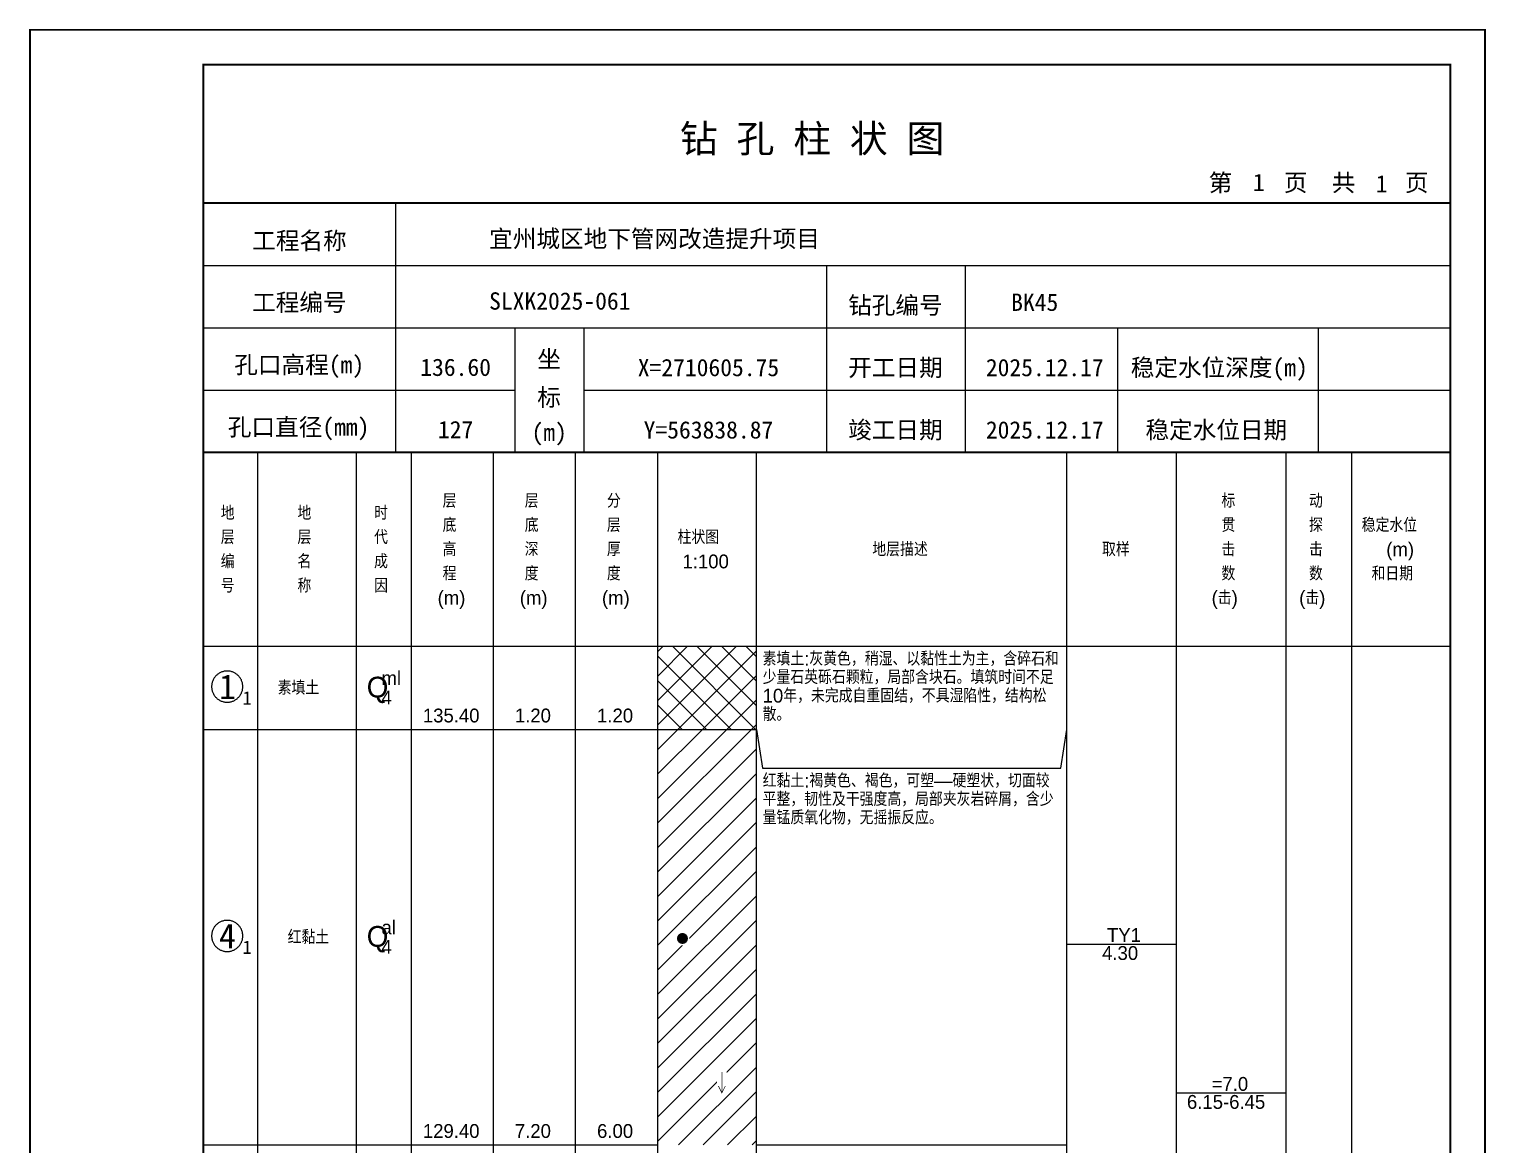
# Model space of a CAD drawing. Header units: millimetres. Extents: x 12489 to 89920, y 4630 to 4927.
# Drawn here: x 22169.3 to 22379.6, y 4765.7 to 4926.8 of the extents above; entities that cross this region are included whole.
import ezdxf
from ezdxf.enums import TextEntityAlignment as Align

# ---------------------------------------------------------------- set-up
doc = ezdxf.new("R2010")
doc.units = ezdxf.units.MM
doc.layers.add('GICAD_QUYANG', color=7, linetype='Continuous')
doc.layers.add('ZZT_TC', color=7, linetype='Continuous')
doc.styles.add('成果图图块', font='', dxfattribs={"height": 2.5})
doc.styles.add('成果图模板', font='')
doc.styles.add('成果图模板标题', font='simhei.ttf')
doc.styles.add('成果图表体', font='Comfont.shx', dxfattribs={"height": 2, "bigfont": 'Hztxt12a.shx'})
doc.styles.get('成果图图块').set_extended_font_data('FangSong_GB2312')
doc.styles.get('成果图模板').set_extended_font_data('FangSong_GB2312')

# ---------------------------------------------------------------- blocks, each defined once
blk = doc.blocks.new('DCBH-1-1-1000', base_point=(0.3, -0.11))
at = {"layer": 'ZZT_TC', "color": 7}
blk.add_polyline3d([(-0.19, 2.31, 0), (-0.3, 2.31, 0), (-0.41, 2.3, 0), (-0.52, 2.29, 0), (-0.63, 2.27, 0), (-0.73, 2.24, 0), (-0.84, 2.21, 0), (-0.95, 2.18, 0), (-1.05, 2.14, 0), (-1.15, 2.09, 0), (-1.25, 2.04, 0), (-1.35, 1.99, 0), (-1.44, 1.93, 0), (-1.53, 1.87, 0), (-1.62, 1.8, 0), (-1.7, 1.73, 0), (-1.78, 1.65, 0), (-1.86, 1.57, 0), (-1.93, 1.49, 0), (-2, 1.4, 0), (-2.06, 1.31, 0), (-2.12, 1.22, 0), (-2.17, 1.12, 0), (-2.22, 1.02, 0), (-2.27, 0.92, 0), (-2.31, 0.82, 0), (-2.34, 0.71, 0), (-2.37, 0.61, 0), (-2.4, 0.5, 0), (-2.41, 0.39, 0), (-2.43, 0.28, 0), (-2.44, 0.17, 0), (-2.44, 0.06, 0), (-2.44, -0.05, 0), (-2.43, -0.16, 0), (-2.41, -0.27, 0), (-2.4, -0.38, 0), (-2.37, -0.49, 0), (-2.34, -0.6, 0), (-2.31, -0.7, 0), (-2.27, -0.8, 0), (-2.22, -0.9, 0), (-2.17, -1, 0), (-2.12, -1.1, 0), (-2.06, -1.19, 0), (-2, -1.28, 0), (-1.93, -1.37, 0), (-1.86, -1.45, 0), (-1.78, -1.53, 0), (-1.7, -1.61, 0), (-1.62, -1.68, 0), (-1.53, -1.75, 0), (-1.44, -1.81, 0), (-1.35, -1.87, 0), (-1.25, -1.93, 0), (-1.15, -1.98, 0), (-1.05, -2.02, 0), (-0.95, -2.06, 0), (-0.84, -2.1, 0), (-0.73, -2.13, 0), (-0.63, -2.15, 0), (-0.52, -2.17, 0), (-0.41, -2.18, 0), (-0.3, -2.19, 0), (-0.19, -2.19, 0), (-0.08, -2.19, 0), (0.03, -2.18, 0), (0.14, -2.17, 0), (0.25, -2.15, 0), (0.36, -2.13, 0), (0.47, -2.1, 0), (0.57, -2.06, 0), (0.67, -2.02, 0), (0.77, -1.98, 0), (0.87, -1.93, 0), (0.97, -1.87, 0), (1.06, -1.81, 0), (1.15, -1.75, 0), (1.24, -1.68, 0), (1.32, -1.61, 0), (1.4, -1.53, 0), (1.48, -1.45, 0), (1.55, -1.37, 0), (1.62, -1.28, 0), (1.68, -1.19, 0), (1.74, -1.1, 0), (1.8, -1, 0), (1.85, -0.9, 0), (1.89, -0.8, 0), (1.93, -0.7, 0), (1.97, -0.6, 0), (2, -0.49, 0), (2.02, -0.38, 0), (2.04, -0.27, 0), (2.05, -0.16, 0), (2.06, -0.05, 0), (2.06, 0.06, 0), (2.06, 0.17, 0), (2.05, 0.28, 0), (2.04, 0.39, 0), (2.02, 0.5, 0), (2, 0.61, 0), (1.97, 0.71, 0), (1.93, 0.82, 0), (1.89, 0.92, 0), (1.85, 1.02, 0), (1.8, 1.12, 0), (1.74, 1.22, 0), (1.68, 1.31, 0), (1.62, 1.4, 0), (1.55, 1.49, 0), (1.48, 1.57, 0), (1.4, 1.65, 0), (1.32, 1.73, 0), (1.24, 1.8, 0), (1.15, 1.87, 0), (1.06, 1.93, 0), (0.97, 1.99, 0), (0.87, 2.04, 0), (0.77, 2.09, 0), (0.67, 2.14, 0), (0.57, 2.18, 0), (0.47, 2.21, 0), (0.36, 2.24, 0), (0.25, 2.27, 0), (0.14, 2.29, 0), (0.03, 2.3, 0), (-0.08, 2.31, 0), (-0.19, 2.31, 0)], dxfattribs=at)
at = {"style": '成果图图块'}
blk.add_text('1', height=3.57, dxfattribs=at).set_placement((-0.16, -1.74), align=Align.CENTER)
blk.add_text('1', height=1.91, dxfattribs=at).set_placement((2.03, -2.53))
blk = doc.blocks.new('DCBH-1-1-1001', base_point=(0.3, -0.11))
at = {"layer": 'ZZT_TC', "color": 7}
blk.add_polyline3d([(-0.19, 2.31, 0), (-0.3, 2.31, 0), (-0.41, 2.3, 0), (-0.52, 2.29, 0), (-0.63, 2.27, 0), (-0.73, 2.24, 0), (-0.84, 2.21, 0), (-0.95, 2.18, 0), (-1.05, 2.14, 0), (-1.15, 2.09, 0), (-1.25, 2.04, 0), (-1.35, 1.99, 0), (-1.44, 1.93, 0), (-1.53, 1.87, 0), (-1.62, 1.8, 0), (-1.7, 1.73, 0), (-1.78, 1.65, 0), (-1.86, 1.57, 0), (-1.93, 1.49, 0), (-2, 1.4, 0), (-2.06, 1.31, 0), (-2.12, 1.22, 0), (-2.17, 1.12, 0), (-2.22, 1.02, 0), (-2.27, 0.92, 0), (-2.31, 0.82, 0), (-2.34, 0.71, 0), (-2.37, 0.61, 0), (-2.4, 0.5, 0), (-2.41, 0.39, 0), (-2.43, 0.28, 0), (-2.44, 0.17, 0), (-2.44, 0.06, 0), (-2.44, -0.05, 0), (-2.43, -0.16, 0), (-2.41, -0.27, 0), (-2.4, -0.38, 0), (-2.37, -0.49, 0), (-2.34, -0.6, 0), (-2.31, -0.7, 0), (-2.27, -0.8, 0), (-2.22, -0.9, 0), (-2.17, -1, 0), (-2.12, -1.1, 0), (-2.06, -1.19, 0), (-2, -1.28, 0), (-1.93, -1.37, 0), (-1.86, -1.45, 0), (-1.78, -1.53, 0), (-1.7, -1.61, 0), (-1.62, -1.68, 0), (-1.53, -1.75, 0), (-1.44, -1.81, 0), (-1.35, -1.87, 0), (-1.25, -1.93, 0), (-1.15, -1.98, 0), (-1.05, -2.02, 0), (-0.95, -2.06, 0), (-0.84, -2.1, 0), (-0.73, -2.13, 0), (-0.63, -2.15, 0), (-0.52, -2.17, 0), (-0.41, -2.18, 0), (-0.3, -2.19, 0), (-0.19, -2.19, 0), (-0.08, -2.19, 0), (0.03, -2.18, 0), (0.14, -2.17, 0), (0.25, -2.15, 0), (0.36, -2.13, 0), (0.47, -2.1, 0), (0.57, -2.06, 0), (0.67, -2.02, 0), (0.77, -1.98, 0), (0.87, -1.93, 0), (0.97, -1.87, 0), (1.06, -1.81, 0), (1.15, -1.75, 0), (1.24, -1.68, 0), (1.32, -1.61, 0), (1.4, -1.53, 0), (1.48, -1.45, 0), (1.55, -1.37, 0), (1.62, -1.28, 0), (1.68, -1.19, 0), (1.74, -1.1, 0), (1.8, -1, 0), (1.85, -0.9, 0), (1.89, -0.8, 0), (1.93, -0.7, 0), (1.97, -0.6, 0), (2, -0.49, 0), (2.02, -0.38, 0), (2.04, -0.27, 0), (2.05, -0.16, 0), (2.06, -0.05, 0), (2.06, 0.06, 0), (2.06, 0.17, 0), (2.05, 0.28, 0), (2.04, 0.39, 0), (2.02, 0.5, 0), (2, 0.61, 0), (1.97, 0.71, 0), (1.93, 0.82, 0), (1.89, 0.92, 0), (1.85, 1.02, 0), (1.8, 1.12, 0), (1.74, 1.22, 0), (1.68, 1.31, 0), (1.62, 1.4, 0), (1.55, 1.49, 0), (1.48, 1.57, 0), (1.4, 1.65, 0), (1.32, 1.73, 0), (1.24, 1.8, 0), (1.15, 1.87, 0), (1.06, 1.93, 0), (0.97, 1.99, 0), (0.87, 2.04, 0), (0.77, 2.09, 0), (0.67, 2.14, 0), (0.57, 2.18, 0), (0.47, 2.21, 0), (0.36, 2.24, 0), (0.25, 2.27, 0), (0.14, 2.29, 0), (0.03, 2.3, 0), (-0.08, 2.31, 0), (-0.19, 2.31, 0)], dxfattribs=at)
at = {"style": '成果图图块'}
blk.add_text('4', height=3.57, dxfattribs=at).set_placement((-0.16, -1.74), align=Align.CENTER)
blk.add_text('1', height=1.91, dxfattribs=at).set_placement((2.03, -2.53))
blk = doc.blocks.new('gkqy1.dwg', base_point=(0.8, 0))
blk.add_wipeout([(-0.2, -0.2), (1.8, -0.2), (1.8, 1.8), (-0.2, 1.8)])
at = {"layer": 'GICAD_QUYANG'}
h = blk.add_hatch(color=7, dxfattribs=at)
edge = h.paths.add_edge_path()
edge.add_arc((0.8, 0.8), 0.8, 0, 360)
blk = doc.blocks.new('zztSLbg.dwg', base_point=(0.5, 0))
blk.add_wipeout([(-0.2, -0.2), (1.2, -0.2), (1.2, 3.2), (-0.2, 3.2)])
at = {"color": 7, "const_width": 0.1}
for points in [[(0.5, 3), (0.5, 0)], [(0, 1), (0.5, 0), (1, 1)]]:
    blk.add_lwpolyline(points, dxfattribs=at)
blk = doc.blocks.new('钻孔柱状图路桥昇龙制图梁世成校核莫家里.dwg45', base_point=(25, 236))
for p, q in [((52.82, 236), (52.82, 272)), ((25, 263), (205, 263)), ((115, 236), (115, 263)), ((135, 236), (135, 263)), ((25, 254), (205, 254)), ((70, 236), (70, 254)), ((80, 236), (80, 254)), ((157, 236), (157, 254)), ((185.95, 236), (185.95, 254)), ((25, 245), (70, 245)), ((80, 245), (205, 245))]:
    blk.add_line(p, q)
for points, const_width in [([(0, 0), (210, 0), (210, 297), (0, 297)], 0.25), ([(25, 5), (205, 5), (205, 292), (25, 292)], 0.3)]:
    blk.add_lwpolyline(points, close=True, dxfattribs=dict(const_width=const_width))
at = {"const_width": 0.3}
for points in [[(25, 272), (205, 272)], [(25, 236), (205, 236)]]:
    blk.add_lwpolyline(points, dxfattribs=at)
for s, height, style, p in [('钻 孔 柱 状 图', 4, '成果图模板标题', (93.8, 279.31)), ('第', 2.5, '成果图模板', (170.12, 273.7)), ('页', 2.5, '成果图模板', (180.96, 273.7)), ('共', 2.5, '成果图模板', (187.88, 273.7)), ('页', 2.5, '成果图模板', (198.44, 273.7)), ('工程名称', 2.5, '成果图模板', (32.07, 265.32)), ('宜州城区地下管网改造提升项目', 2.5, '成果图模板', (66.26, 265.61)), ('工程编号', 2.5, '成果图模板', (32.05, 256.41)), ('SLXK2025-061', 2.5, '成果图模板', (66.26, 256.61)), ('钻孔编号', 2.5, '成果图模板', (118.08, 256)), ('BK45', 2.5, '成果图模板', (141.61, 256.43)), ('孔口高程(m)', 2.5, '成果图模板', (29.48, 247.41)), ('坐', 2.5, '成果图模板', (73.21, 248.24)), ('开工日期', 2.5, '成果图模板', (118.08, 247)), ('稳定水位深度(m)', 2.5, '成果图模板', (158.86, 247)), ('标', 2.5, '成果图模板', (73.21, 242.7)), ('孔口直径(mm)', 2.5, '成果图模板', (28.54, 238.41)), ('(m) ', 2.5, '成果图模板', (72.38, 237.65)), ('竣工日期', 2.5, '成果图模板', (118.08, 238)), ('稳定水位日期', 2.5, '成果图模板', (160.99, 238))]:
    blk.add_text(s, height=height, dxfattribs=dict(style=style)).set_placement(p)
at = {"style": '成果图模板'}
for s, p in [('1', (177.35, 273.74)), ('1', (195.08, 273.53)), ('136.60', (61.43, 247.04)), ('X=2710605.75', (97.92, 247)), ('2025.12.17', (146.46, 247)), ('127', (61.43, 238.04)), ('Y=563838.87', (97.92, 238)), ('2025.12.17', (146.46, 238))]:
    blk.add_text(s, height=2.5, dxfattribs=at).set_placement(p, align=Align.CENTER)

msp = doc.modelspace()

# ---------------------------------------------------------------- hatches: boundary and pattern name
at = {"linetype": 'Continuous'}
h = msp.add_hatch(dxfattribs=at)
h.set_pattern_fill('GKSTT', scale=0.5, style=0, pattern_type=2)
h.set_pattern_definition([(45, (0, 0), (-1.76776695, 1.76776695), []), (135, (0, 0), (-1.76776695, -1.76776695), [])])
h.paths.add_polyline_path([(22260.06, 4825.71), (22274.29, 4825.71), (22274.29, 4837.71), (22260.06, 4837.71)])
h = msp.add_hatch(dxfattribs=at)
h.set_pattern_fill('GKNXT', scale=0.5, style=0, pattern_type=2)
h.set_pattern_definition([(45, (0, 0), (-1.76776695, 1.76776695), [])])
h.paths.add_polyline_path([(22260.06, 4765.71), (22274.29, 4765.71), (22274.29, 4825.71), (22260.06, 4825.71)])

# ---------------------------------------------------------------- linework, layer by layer
at = {"color": 0}
for p, q in [((22194.45, 4837.71), (22202.35, 4837.71)), ((22194.45, 4825.71), (22194.45, 4837.71)), ((22202.35, 4825.71), (22202.35, 4837.71)), ((22194.45, 4825.71), (22202.35, 4825.71)), ((22194.45, 4825.71), (22202.35, 4825.71)), ((22194.45, 4765.71), (22194.45, 4825.71)), ((22202.35, 4765.71), (22202.35, 4825.71)), ((22194.45, 4765.71), (22202.35, 4765.71))]:
    msp.add_line(p, q, dxfattribs=at)
for points in [[(22194.45, 4865.71), (22202.35, 4865.71)], [(22194.45, 4837.71), (22194.45, 4865.71)], [(22202.35, 4837.71), (22202.35, 4865.71)], [(22202.35, 4865.71), (22216.58, 4865.71)], [(22202.35, 4837.71), (22202.35, 4865.71)], [(22216.58, 4837.71), (22216.58, 4865.71)], [(22216.58, 4865.71), (22224.49, 4865.71)], [(22216.58, 4837.71), (22216.58, 4865.71)], [(22224.49, 4837.71), (22224.49, 4865.71)], [(22224.49, 4865.71), (22236.35, 4865.71)], [(22224.49, 4837.71), (22224.49, 4865.71)], [(22236.35, 4837.71), (22236.35, 4865.71)], [(22236.35, 4865.71), (22248.2, 4865.71)], [(22236.35, 4837.71), (22236.35, 4865.71)], [(22248.2, 4837.71), (22248.2, 4865.71)], [(22248.2, 4865.71), (22260.06, 4865.71)], [(22248.2, 4837.71), (22248.2, 4865.71)], [(22260.06, 4837.71), (22260.06, 4865.71)], [(22260.06, 4865.71), (22274.29, 4865.71)], [(22260.06, 4837.71), (22260.06, 4865.71)], [(22274.29, 4837.71), (22274.29, 4865.71)], [(22274.29, 4865.71), (22319.11, 4865.71)], [(22274.29, 4837.71), (22274.29, 4865.71)], [(22319.11, 4837.71), (22319.11, 4865.71)], [(22319.11, 4865.71), (22334.92, 4865.71)], [(22319.11, 4837.71), (22319.11, 4865.71)], [(22334.92, 4837.71), (22334.92, 4865.71)], [(22334.92, 4865.71), (22350.73, 4865.71)], [(22334.92, 4837.71), (22334.92, 4865.71)], [(22350.73, 4837.71), (22350.73, 4865.71)], [(22350.73, 4865.71), (22360.22, 4865.71)], [(22350.73, 4837.71), (22350.73, 4865.71)], [(22360.22, 4837.71), (22360.22, 4865.71)], [(22360.22, 4865.71), (22374.45, 4865.71)], [(22360.22, 4837.71), (22360.22, 4865.71)], [(22374.45, 4837.71), (22374.45, 4865.71)], [(22194.45, 4837.71), (22202.35, 4837.71)], [(22194.45, 4643.71), (22194.45, 4837.71)], [(22194.45, 4837.71), (22202.35, 4837.71)], [(22202.35, 4643.71), (22202.35, 4837.71)], [(22202.35, 4837.71), (22216.58, 4837.71)], [(22202.35, 4643.71), (22202.35, 4837.71)], [(22202.35, 4837.71), (22216.58, 4837.71)], [(22202.35, 4837.71), (22216.58, 4837.71)], [(22202.35, 4825.71), (22202.35, 4837.71)], [(22216.58, 4643.71), (22216.58, 4837.71)], [(22216.58, 4825.71), (22216.58, 4837.71)], [(22216.58, 4837.71), (22224.49, 4837.71)], [(22216.58, 4643.71), (22216.58, 4837.71)], [(22216.58, 4837.71), (22224.49, 4837.71)], [(22216.58, 4837.71), (22224.49, 4837.71)], [(22216.58, 4825.71), (22216.58, 4837.71)], [(22224.49, 4643.71), (22224.49, 4837.71)], [(22224.49, 4825.71), (22224.49, 4837.71)], [(22224.49, 4837.71), (22236.35, 4837.71)], [(22224.49, 4643.71), (22224.49, 4837.71)], [(22224.49, 4837.71), (22236.35, 4837.71)], [(22224.49, 4837.71), (22236.35, 4837.71)], [(22224.49, 4825.71), (22224.49, 4837.71)], [(22236.35, 4643.71), (22236.35, 4837.71)], [(22236.35, 4825.71), (22236.35, 4837.71)], [(22236.35, 4837.71), (22248.2, 4837.71)], [(22236.35, 4643.71), (22236.35, 4837.71)], [(22236.35, 4837.71), (22248.2, 4837.71)], [(22236.35, 4837.71), (22248.2, 4837.71)], [(22236.35, 4825.71), (22236.35, 4837.71)], [(22248.2, 4643.71), (22248.2, 4837.71)], [(22248.2, 4825.71), (22248.2, 4837.71)], [(22248.2, 4837.71), (22260.06, 4837.71)], [(22248.2, 4643.71), (22248.2, 4837.71)], [(22248.2, 4837.71), (22260.06, 4837.71)], [(22248.2, 4837.71), (22260.06, 4837.71)], [(22248.2, 4825.71), (22248.2, 4837.71)], [(22260.06, 4643.71), (22260.06, 4837.71)], [(22260.06, 4825.71), (22260.06, 4837.71)], [(22260.06, 4837.71), (22274.29, 4837.71)], [(22260.06, 4643.71), (22260.06, 4837.71)], [(22260.06, 4837.71), (22274.29, 4837.71)], [(22274.29, 4643.71), (22274.29, 4837.71)], [(22274.29, 4837.71), (22319.11, 4837.71)], [(22274.29, 4643.71), (22274.29, 4837.71)], [(22274.29, 4837.71), (22319.11, 4837.71)], [(22274.29, 4825.71), (22274.29, 4837.71)], [(22319.11, 4643.71), (22319.11, 4837.71)], [(22319.11, 4825.71), (22319.11, 4837.71)], [(22319.11, 4837.71), (22334.92, 4837.71)], [(22319.11, 4643.71), (22319.11, 4837.71)], [(22319.11, 4837.71), (22334.92, 4837.71)], [(22334.92, 4643.71), (22334.92, 4837.71)], [(22334.92, 4837.71), (22350.73, 4837.71)], [(22334.92, 4643.71), (22334.92, 4837.71)], [(22334.92, 4837.71), (22350.73, 4837.71)], [(22350.73, 4643.71), (22350.73, 4837.71)], [(22350.73, 4837.71), (22360.22, 4837.71)], [(22350.73, 4643.71), (22350.73, 4837.71)], [(22350.73, 4837.71), (22360.22, 4837.71)], [(22360.22, 4643.71), (22360.22, 4837.71)], [(22360.22, 4837.71), (22374.45, 4837.71)], [(22360.22, 4643.71), (22360.22, 4837.71)], [(22360.22, 4837.71), (22374.45, 4837.71)], [(22374.45, 4643.71), (22374.45, 4837.71)], [(22202.35, 4825.71), (22216.58, 4825.71)], [(22202.35, 4825.71), (22216.58, 4825.71)], [(22202.35, 4765.71), (22202.35, 4825.71)], [(22216.58, 4765.71), (22216.58, 4825.71)], [(22216.58, 4825.71), (22224.49, 4825.71)], [(22216.58, 4825.71), (22224.49, 4825.71)], [(22216.58, 4765.71), (22216.58, 4825.71)], [(22224.49, 4765.71), (22224.49, 4825.71)], [(22224.49, 4825.71), (22236.35, 4825.71)], [(22224.49, 4825.71), (22236.35, 4825.71)], [(22224.49, 4765.71), (22224.49, 4825.71)], [(22236.35, 4765.71), (22236.35, 4825.71)], [(22236.35, 4825.71), (22248.2, 4825.71)], [(22236.35, 4825.71), (22248.2, 4825.71)], [(22236.35, 4765.71), (22236.35, 4825.71)], [(22248.2, 4765.71), (22248.2, 4825.71)], [(22248.2, 4825.71), (22260.06, 4825.71)], [(22248.2, 4825.71), (22260.06, 4825.71)], [(22248.2, 4765.71), (22248.2, 4825.71)], [(22260.06, 4765.71), (22260.06, 4825.71)], [(22274.29, 4825.71), (22275.19, 4820.11)], [(22274.29, 4765.71), (22274.29, 4825.71)], [(22318.22, 4820.11), (22319.11, 4825.71)], [(22319.11, 4765.71), (22319.11, 4825.71)], [(22275.19, 4820.11), (22318.22, 4820.11)], [(22319.11, 4794.71), (22334.92, 4794.71)], [(22334.92, 4773.21), (22350.73, 4773.21)], [(22202.35, 4765.71), (22216.58, 4765.71)], [(22216.58, 4765.71), (22224.49, 4765.71)], [(22224.49, 4765.71), (22236.35, 4765.71)], [(22236.35, 4765.71), (22248.2, 4765.71)], [(22248.2, 4765.71), (22260.06, 4765.71)], [(22274.29, 4765.71), (22319.11, 4765.71)]]:
    msp.add_lwpolyline(points, dxfattribs=at)
at = {"color": 7, "flags": 128}
msp.add_lwpolyline([(22260.06, 4825.71), (22274.29, 4825.71)], dxfattribs=at)

# ---------------------------------------------------------------- block references
for name, p in [('DCBH-1-1-1000', (22198.4, 4831.71)), ('DCBH-1-1-1001', (22198.4, 4795.71))]:
    msp.add_blockref(name, p)

# ---------------------------------------------------------------- texts
at = {"color": 0, "style": '成果图表体'}
for s, height, p in [('层', 2, (22229, 4857.71)), ('层', 2, (22240.85, 4857.71)), ('分', 2, (22252.71, 4857.71)), ('标', 2, (22341.41, 4857.71)), ('动', 2, (22354.05, 4857.71)), ('地', 2, (22196.98, 4855.96)), ('地', 2, (22208.05, 4855.96)), ('时', 2, (22219.11, 4855.96)), ('底', 2, (22229, 4854.21)), ('底', 2, (22240.85, 4854.21)), ('层', 2, (22252.71, 4854.21)), ('贯', 2, (22341.41, 4854.21)), ('探', 2, (22354.05, 4854.21)), ('稳定水位', 2, (22361.65, 4854.21)), ('层', 2, (22196.98, 4852.46)), ('层', 2, (22208.05, 4852.46)), ('代', 2, (22219.11, 4852.46)), ('高', 2, (22229, 4850.71)), ('深', 2, (22240.85, 4850.71)), ('厚', 2, (22252.71, 4850.71)), ('柱状图', 2, (22262.91, 4852.46)), ('地层描述', 2, (22291.02, 4850.71)), ('取样', 2, (22324.18, 4850.71)), ('击', 2, (22341.41, 4850.71)), ('击', 2, (22354.05, 4850.71)), ('(m)', 2, (22365.2, 4850.71)), ('编', 2, (22196.98, 4848.96)), ('名', 2, (22208.05, 4848.96)), ('成', 2, (22219.11, 4848.96)), ('1:100', 2, (22263.62, 4848.96)), ('程', 2, (22229, 4847.21)), ('度', 2, (22240.85, 4847.21)), ('度', 2, (22252.71, 4847.21)), ('数', 2, (22341.41, 4847.21)), ('数', 2, (22354.05, 4847.21)), ('和日期', 2, (22363.07, 4847.21)), ('号', 2, (22196.98, 4845.46)), ('称', 2, (22208.05, 4845.46)), ('因', 2, (22219.11, 4845.46)), ('(m)', 2, (22228.28, 4843.71)), ('(m)', 2, (22240.14, 4843.71)), ('(m)', 2, (22252, 4843.71)), ('(击)', 2, (22339.99, 4843.71)), ('(击)', 2, (22352.63, 4843.71)), ('ml', 2, (22220.18, 4832.11)), ('素填土', 2, (22205.2, 4830.71)), ('Q', 3, (22218.05, 4830.31)), ('4', 2, (22220.18, 4829.31)), ('135.40', 2, (22226.15, 4826.71)), ('1.20', 2, (22239.43, 4826.71)), ('1.20', 2, (22251.29, 4826.71)), ('al', 2, (22220.18, 4796.11)), ('红黏土', 2, (22206.63, 4794.71)), ('Q', 3, (22218.05, 4794.31)), ('TY1', 2, (22324.89, 4795.01)), ('4', 2, (22220.18, 4793.31)), ('4.30', 2, (22324.18, 4792.41)), ('=7.0', 2, (22339.99, 4773.51)), ('6.15-6.45', 2, (22336.43, 4770.91)), ('129.40', 2, (22226.15, 4766.71)), ('7.20', 2, (22239.43, 4766.71)), ('6.00', 2, (22251.29, 4766.71))]:
    msp.add_text(s, height=height, dxfattribs=at).set_placement(p)
at = {"color": 0, "char_height": 2, "width": 43.0292, "attachment_point": 1, "line_spacing_factor": 0.8, "style": '成果图表体'}
for s, insert in [('素填土:灰黄色，稍湿、以黏性土为主，含碎石和少量石英砾石颗粒，局部含块石。填筑时间不足10年，未完成自重固结，不具湿陷性，结构松散。', (22275.19, 4836.91)), ('红黏土:褐黄色、褐色，可塑—硬塑状，切面较平整，韧性及干强度高，局部夹灰岩碎屑，含少量锰质氧化物，无摇振反应。', (22275.19, 4819.31))]:
    msp.add_mtext(s, dxfattribs=dict(at, insert=insert))

# ---------------------------------------------------------------- next in the draw order: block references
for name, p in [('gkqy1.dwg', (22263.62, 4794.71)), ('zztSLbg.dwg', (22269.31, 4773.21))]:
    msp.add_blockref(name, p)

# ---------------------------------------------------------------- next in the draw order: block references
msp.add_blockref('钻孔柱状图路桥昇龙制图梁世成校核莫家里.dwg45', (22194.45, 4865.71))

doc.saveas('drawing.dxf')
